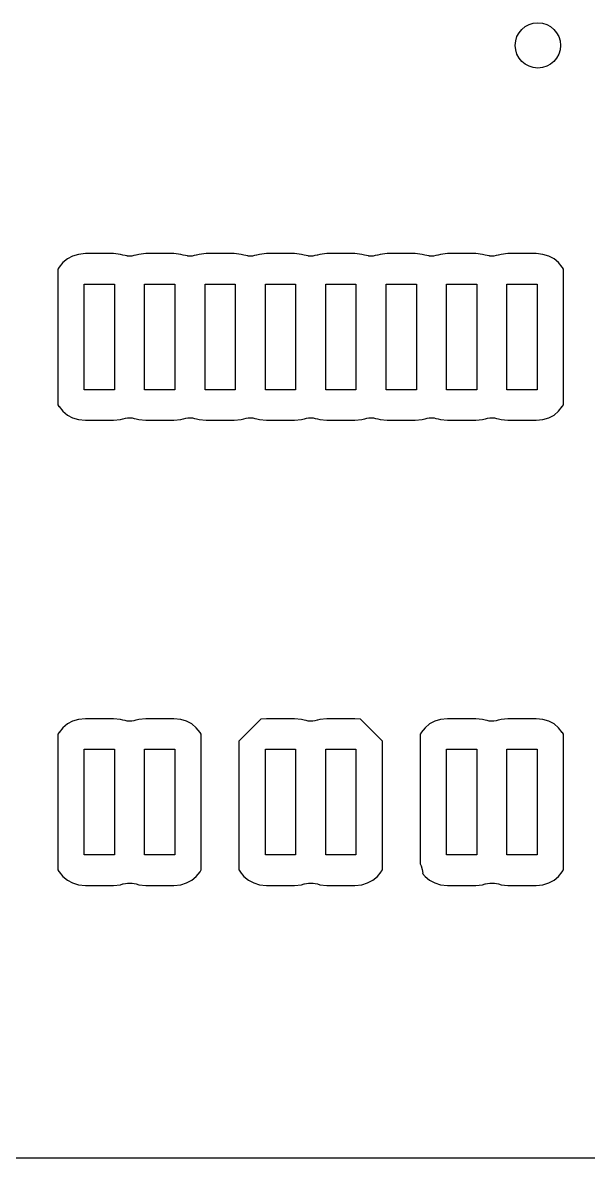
# Model space of a CAD drawing. Extents: x 86.1 to 155.4, y -71.6 to -29.3.
# Drawn here: x 111.52 to 115.27, y -71.5 to -63.99 of the extents above; entities that cross this region are included whole.
import ezdxf

# ---------------------------------------------------------------- set-up
doc = ezdxf.new("R2010")
doc.units = 0
doc.layers.add('BLACK', color=7, linetype='CONTINUOUS')

msp = doc.modelspace()

# ---------------------------------------------------------------- linework, layer by layer
at = {"layer": 'BLACK', "linetype": 'CONTINUOUS'}
for p, q in [((111.788, -65.5739), (111.763, -65.6044)), ((111.818, -65.5489), (111.788, -65.5739)), ((111.853, -65.5303), (111.818, -65.5489)), ((111.891, -65.5189), (111.853, -65.5303)), ((111.937, -65.5143), (111.891, -65.5189)), ((112.123, -65.5143), (111.937, -65.5143)), ((112.169, -65.5189), (112.123, -65.5143)), ((112.186, -65.5241), (112.169, -65.5189)), ((112.2, -65.5268), (112.186, -65.5241)), ((112.213, -65.5297), (112.2, -65.5268)), ((112.214, -65.5297), (112.213, -65.5297)), ((112.215, -65.5299), (112.214, -65.5297)), ((112.229, -65.5299), (112.215, -65.5299)), ((112.243, -65.53), (112.229, -65.5299)), ((112.244, -65.5299), (112.243, -65.53)), ((112.258, -65.5272), (112.244, -65.5299)), ((112.244, -65.5299), (112.244, -65.5299)), ((112.272, -65.5247), (112.258, -65.5272)), ((112.273, -65.5242), (112.272, -65.5247)), ((112.274, -65.5241), (112.273, -65.5242)), ((112.273, -65.5242), (112.273, -65.5242)), ((112.273, -65.5242), (112.273, -65.5242)), ((112.291, -65.5189), (112.274, -65.5241)), ((112.337, -65.5143), (112.291, -65.5189)), ((112.523, -65.5143), (112.337, -65.5143)), ((112.569, -65.5189), (112.523, -65.5143)), ((112.586, -65.5241), (112.569, -65.5189)), ((112.6, -65.5268), (112.586, -65.5241)), ((112.613, -65.5297), (112.6, -65.5268)), ((112.614, -65.5297), (112.613, -65.5297)), ((112.615, -65.5299), (112.614, -65.5297)), ((112.629, -65.5299), (112.615, -65.5299)), ((112.643, -65.53), (112.629, -65.5299)), ((112.644, -65.5299), (112.643, -65.53)), ((112.658, -65.5272), (112.644, -65.5299)), ((112.644, -65.5299), (112.644, -65.5299)), ((112.672, -65.5247), (112.658, -65.5272)), ((112.673, -65.5242), (112.672, -65.5247)), ((112.674, -65.5241), (112.673, -65.5242)), ((112.673, -65.5242), (112.673, -65.5242)), ((112.673, -65.5242), (112.673, -65.5242)), ((112.691, -65.5189), (112.674, -65.5241)), ((112.737, -65.5143), (112.691, -65.5189)), ((112.923, -65.5143), (112.737, -65.5143)), ((112.969, -65.5189), (112.923, -65.5143)), ((112.986, -65.5241), (112.969, -65.5189)), ((113, -65.5268), (112.986, -65.5241)), ((113.013, -65.5297), (113, -65.5268)), ((113.014, -65.5297), (113.013, -65.5297)), ((113.015, -65.5299), (113.014, -65.5297)), ((113.029, -65.5299), (113.015, -65.5299)), ((113.043, -65.53), (113.029, -65.5299)), ((113.044, -65.5299), (113.043, -65.53)), ((113.058, -65.5272), (113.044, -65.5299)), ((113.044, -65.5299), (113.044, -65.5299)), ((113.072, -65.5247), (113.058, -65.5272)), ((113.073, -65.5242), (113.072, -65.5247)), ((113.074, -65.5241), (113.073, -65.5242)), ((113.073, -65.5242), (113.073, -65.5242)), ((113.073, -65.5242), (113.073, -65.5242)), ((113.091, -65.5189), (113.074, -65.5241)), ((113.137, -65.5143), (113.091, -65.5189)), ((113.323, -65.5143), (113.137, -65.5143)), ((113.369, -65.5189), (113.323, -65.5143)), ((113.386, -65.5241), (113.369, -65.5189)), ((113.4, -65.5268), (113.386, -65.5241)), ((113.413, -65.5297), (113.4, -65.5268)), ((113.414, -65.5297), (113.413, -65.5297)), ((113.415, -65.5299), (113.414, -65.5297)), ((113.429, -65.5299), (113.415, -65.5299)), ((113.443, -65.53), (113.429, -65.5299)), ((113.444, -65.5299), (113.443, -65.53)), ((113.458, -65.5272), (113.444, -65.5299)), ((113.444, -65.5299), (113.444, -65.5299)), ((113.472, -65.5247), (113.458, -65.5272)), ((113.473, -65.5242), (113.472, -65.5247)), ((113.474, -65.5241), (113.473, -65.5242)), ((113.473, -65.5242), (113.473, -65.5242)), ((113.473, -65.5242), (113.473, -65.5242)), ((113.491, -65.5189), (113.474, -65.5241)), ((113.537, -65.5143), (113.491, -65.5189)), ((113.723, -65.5143), (113.537, -65.5143)), ((113.769, -65.5189), (113.723, -65.5143)), ((113.786, -65.5241), (113.769, -65.5189)), ((113.8, -65.5268), (113.786, -65.5241)), ((113.813, -65.5297), (113.8, -65.5268)), ((113.814, -65.5297), (113.813, -65.5297)), ((113.815, -65.5299), (113.814, -65.5297)), ((113.829, -65.5299), (113.815, -65.5299)), ((113.843, -65.53), (113.829, -65.5299)), ((113.844, -65.5299), (113.843, -65.53)), ((113.858, -65.5272), (113.844, -65.5299)), ((113.844, -65.5299), (113.844, -65.5299)), ((113.872, -65.5247), (113.858, -65.5272)), ((113.873, -65.5242), (113.872, -65.5247)), ((113.874, -65.5241), (113.873, -65.5242)), ((113.873, -65.5242), (113.873, -65.5242)), ((113.873, -65.5242), (113.873, -65.5242)), ((113.891, -65.5189), (113.874, -65.5241)), ((113.937, -65.5143), (113.891, -65.5189)), ((114.123, -65.5143), (113.937, -65.5143)), ((114.169, -65.5189), (114.123, -65.5143)), ((114.186, -65.5241), (114.169, -65.5189)), ((114.2, -65.5268), (114.186, -65.5241)), ((114.213, -65.5297), (114.2, -65.5268)), ((114.214, -65.5297), (114.213, -65.5297)), ((114.215, -65.5299), (114.214, -65.5297)), ((114.229, -65.5299), (114.215, -65.5299)), ((114.243, -65.53), (114.229, -65.5299)), ((114.244, -65.5299), (114.243, -65.53)), ((114.258, -65.5272), (114.244, -65.5299)), ((114.244, -65.5299), (114.244, -65.5299)), ((114.272, -65.5247), (114.258, -65.5272)), ((114.273, -65.5242), (114.272, -65.5247)), ((114.274, -65.5241), (114.273, -65.5242)), ((114.273, -65.5242), (114.273, -65.5242)), ((114.273, -65.5242), (114.273, -65.5242)), ((114.291, -65.5189), (114.274, -65.5241)), ((114.337, -65.5143), (114.291, -65.5189)), ((114.523, -65.5143), (114.337, -65.5143)), ((114.569, -65.5189), (114.523, -65.5143)), ((114.586, -65.5241), (114.569, -65.5189)), ((114.6, -65.5268), (114.586, -65.5241)), ((114.613, -65.5297), (114.6, -65.5268)), ((114.614, -65.5297), (114.613, -65.5297)), ((114.615, -65.5299), (114.614, -65.5297)), ((114.629, -65.5299), (114.615, -65.5299)), ((114.643, -65.53), (114.629, -65.5299)), ((114.644, -65.5299), (114.643, -65.53)), ((114.658, -65.5272), (114.644, -65.5299)), ((114.644, -65.5299), (114.644, -65.5299)), ((114.672, -65.5247), (114.658, -65.5272)), ((114.673, -65.5242), (114.672, -65.5247)), ((114.674, -65.5241), (114.673, -65.5242)), ((114.673, -65.5242), (114.673, -65.5242)), ((114.673, -65.5242), (114.673, -65.5242)), ((114.691, -65.5189), (114.674, -65.5241)), ((114.737, -65.5143), (114.691, -65.5189)), ((114.923, -65.5143), (114.737, -65.5143)), ((114.969, -65.5189), (114.923, -65.5143)), ((115.007, -65.5303), (114.969, -65.5189)), ((115.042, -65.5489), (115.007, -65.5303)), ((115.072, -65.5739), (115.042, -65.5489)), ((115.097, -65.6044), (115.072, -65.5739)), ((111.761, -65.6073), (111.755, -65.6165)), ((111.755, -65.6165), (111.755, -66.5156)), ((111.762, -65.6068), (111.761, -65.6073)), ((111.763, -65.6044), (111.762, -65.6055)), ((111.762, -65.6055), (111.762, -65.6067)), ((111.762, -65.6067), (111.762, -65.6068)), ((111.762, -65.6068), (111.762, -65.6068)), ((115.098, -65.6055), (115.097, -65.6044)), ((115.105, -65.6164), (115.098, -65.6055)), ((115.105, -66.5155), (115.105, -65.6164)), ((111.93, -66.416), (111.93, -65.716)), ((111.93, -65.716), (112.13, -65.716)), ((112.13, -65.716), (112.13, -66.416)), ((112.33, -66.416), (112.33, -65.716)), ((112.33, -65.716), (112.53, -65.716)), ((112.53, -65.716), (112.53, -66.416)), ((112.73, -66.416), (112.73, -65.716)), ((112.73, -65.716), (112.93, -65.716)), ((112.93, -65.716), (112.93, -66.416)), ((113.13, -66.416), (113.13, -65.716)), ((113.13, -65.716), (113.33, -65.716)), ((113.33, -65.716), (113.33, -66.416)), ((113.53, -66.416), (113.53, -65.716)), ((113.53, -65.716), (113.73, -65.716)), ((113.73, -65.716), (113.73, -66.416)), ((113.93, -66.416), (113.93, -65.716)), ((113.93, -65.716), (114.13, -65.716)), ((114.13, -65.716), (114.13, -66.416)), ((114.33, -66.416), (114.33, -65.716)), ((114.33, -65.716), (114.53, -65.716)), ((114.53, -65.716), (114.53, -66.416)), ((114.73, -66.416), (114.73, -65.716)), ((114.73, -65.716), (114.93, -65.716)), ((114.93, -65.716), (114.93, -66.416)), ((112.13, -66.416), (111.93, -66.416)), ((112.53, -66.416), (112.33, -66.416)), ((112.93, -66.416), (112.73, -66.416)), ((113.33, -66.416), (113.13, -66.416)), ((113.73, -66.416), (113.53, -66.416)), ((114.13, -66.416), (113.93, -66.416)), ((114.53, -66.416), (114.33, -66.416)), ((114.93, -66.416), (114.73, -66.416)), ((111.755, -66.5156), (111.762, -66.5265)), ((111.762, -66.5265), (111.763, -66.5276)), ((111.763, -66.5276), (111.788, -66.5581)), ((115.072, -66.5581), (115.097, -66.5276)), ((115.097, -66.5276), (115.098, -66.5265)), ((115.098, -66.5252), (115.099, -66.5247)), ((115.098, -66.5253), (115.098, -66.5252)), ((115.098, -66.5252), (115.098, -66.5252)), ((115.098, -66.5265), (115.098, -66.5253)), ((115.099, -66.5247), (115.105, -66.5155)), ((111.788, -66.5581), (111.818, -66.5831)), ((111.818, -66.5831), (111.853, -66.6017)), ((111.853, -66.6017), (111.891, -66.6131)), ((111.891, -66.6131), (111.937, -66.6177)), ((111.937, -66.6177), (112.123, -66.6177)), ((112.123, -66.6177), (112.169, -66.6131)), ((112.169, -66.6131), (112.186, -66.6079)), ((112.186, -66.6079), (112.187, -66.6078)), ((112.187, -66.6078), (112.188, -66.6073)), ((112.187, -66.6078), (112.187, -66.6078)), ((112.187, -66.6078), (112.187, -66.6078)), ((112.188, -66.6073), (112.202, -66.6048)), ((112.202, -66.6048), (112.216, -66.6021)), ((112.216, -66.6021), (112.217, -66.602)), ((112.216, -66.6021), (112.216, -66.6021)), ((112.217, -66.602), (112.231, -66.6021)), ((112.231, -66.6021), (112.245, -66.6021)), ((112.245, -66.6021), (112.246, -66.6023)), ((112.246, -66.6023), (112.247, -66.6023)), ((112.247, -66.6023), (112.26, -66.6052)), ((112.26, -66.6052), (112.274, -66.6079)), ((112.274, -66.6079), (112.291, -66.6131)), ((112.291, -66.6131), (112.337, -66.6177)), ((112.337, -66.6177), (112.523, -66.6177)), ((112.523, -66.6177), (112.569, -66.6131)), ((112.569, -66.6131), (112.586, -66.6079)), ((112.586, -66.6079), (112.587, -66.6078)), ((112.587, -66.6078), (112.588, -66.6073)), ((112.587, -66.6078), (112.587, -66.6078)), ((112.587, -66.6078), (112.587, -66.6078)), ((112.588, -66.6073), (112.602, -66.6048)), ((112.602, -66.6048), (112.616, -66.6021)), ((112.616, -66.6021), (112.617, -66.602)), ((112.616, -66.6021), (112.616, -66.6021)), ((112.617, -66.602), (112.631, -66.6021)), ((112.631, -66.6021), (112.645, -66.6021)), ((112.645, -66.6021), (112.646, -66.6023)), ((112.646, -66.6023), (112.647, -66.6023)), ((112.647, -66.6023), (112.66, -66.6052)), ((112.66, -66.6052), (112.674, -66.6079)), ((112.674, -66.6079), (112.691, -66.6131)), ((112.691, -66.6131), (112.737, -66.6177)), ((112.737, -66.6177), (112.923, -66.6177)), ((112.923, -66.6177), (112.969, -66.6131)), ((112.969, -66.6131), (112.986, -66.6079)), ((112.986, -66.6079), (112.987, -66.6078)), ((112.987, -66.6078), (112.988, -66.6073)), ((112.987, -66.6078), (112.987, -66.6078)), ((112.987, -66.6078), (112.987, -66.6078)), ((112.988, -66.6073), (113.002, -66.6048)), ((113.002, -66.6048), (113.016, -66.6021)), ((113.016, -66.6021), (113.017, -66.602)), ((113.016, -66.6021), (113.016, -66.6021)), ((113.017, -66.602), (113.031, -66.6021)), ((113.031, -66.6021), (113.045, -66.6021)), ((113.045, -66.6021), (113.046, -66.6023)), ((113.046, -66.6023), (113.047, -66.6023)), ((113.047, -66.6023), (113.06, -66.6052)), ((113.06, -66.6052), (113.074, -66.6079)), ((113.074, -66.6079), (113.091, -66.6131)), ((113.091, -66.6131), (113.137, -66.6177)), ((113.137, -66.6177), (113.323, -66.6177)), ((113.323, -66.6177), (113.369, -66.6131)), ((113.369, -66.6131), (113.386, -66.6079)), ((113.386, -66.6079), (113.387, -66.6078)), ((113.387, -66.6078), (113.388, -66.6073)), ((113.387, -66.6078), (113.387, -66.6078)), ((113.387, -66.6078), (113.387, -66.6078)), ((113.388, -66.6073), (113.402, -66.6048)), ((113.402, -66.6048), (113.416, -66.6021)), ((113.416, -66.6021), (113.417, -66.602)), ((113.416, -66.6021), (113.416, -66.6021)), ((113.417, -66.602), (113.431, -66.6021)), ((113.431, -66.6021), (113.445, -66.6021)), ((113.445, -66.6021), (113.446, -66.6023)), ((113.446, -66.6023), (113.447, -66.6023)), ((113.447, -66.6023), (113.46, -66.6052)), ((113.46, -66.6052), (113.474, -66.6079)), ((113.474, -66.6079), (113.491, -66.6131)), ((113.491, -66.6131), (113.537, -66.6177)), ((113.537, -66.6177), (113.723, -66.6177)), ((113.723, -66.6177), (113.769, -66.6131)), ((113.769, -66.6131), (113.786, -66.6079)), ((113.786, -66.6079), (113.787, -66.6078)), ((113.787, -66.6078), (113.788, -66.6073)), ((113.787, -66.6078), (113.787, -66.6078)), ((113.787, -66.6078), (113.787, -66.6078)), ((113.788, -66.6073), (113.802, -66.6048)), ((113.802, -66.6048), (113.816, -66.6021)), ((113.816, -66.6021), (113.817, -66.602)), ((113.816, -66.6021), (113.816, -66.6021)), ((113.817, -66.602), (113.831, -66.6021)), ((113.831, -66.6021), (113.845, -66.6021)), ((113.845, -66.6021), (113.846, -66.6023)), ((113.846, -66.6023), (113.847, -66.6023)), ((113.847, -66.6023), (113.86, -66.6052)), ((113.86, -66.6052), (113.874, -66.6079)), ((113.874, -66.6079), (113.891, -66.6131)), ((113.891, -66.6131), (113.937, -66.6177)), ((113.937, -66.6177), (114.123, -66.6177)), ((114.123, -66.6177), (114.169, -66.6131)), ((114.169, -66.6131), (114.186, -66.6079)), ((114.186, -66.6079), (114.187, -66.6078)), ((114.187, -66.6078), (114.188, -66.6073)), ((114.187, -66.6078), (114.187, -66.6078)), ((114.187, -66.6078), (114.187, -66.6078)), ((114.188, -66.6073), (114.202, -66.6048)), ((114.202, -66.6048), (114.216, -66.6021)), ((114.216, -66.6021), (114.217, -66.602)), ((114.216, -66.6021), (114.216, -66.6021)), ((114.217, -66.602), (114.231, -66.6021)), ((114.231, -66.6021), (114.245, -66.6021)), ((114.245, -66.6021), (114.246, -66.6023)), ((114.246, -66.6023), (114.247, -66.6023)), ((114.247, -66.6023), (114.26, -66.6052)), ((114.26, -66.6052), (114.274, -66.6079)), ((114.274, -66.6079), (114.291, -66.6131)), ((114.291, -66.6131), (114.337, -66.6177)), ((114.337, -66.6177), (114.523, -66.6177)), ((114.523, -66.6177), (114.569, -66.6131)), ((114.569, -66.6131), (114.586, -66.6079)), ((114.586, -66.6079), (114.587, -66.6078)), ((114.587, -66.6078), (114.588, -66.6073)), ((114.587, -66.6078), (114.587, -66.6078)), ((114.587, -66.6078), (114.587, -66.6078)), ((114.588, -66.6073), (114.602, -66.6048)), ((114.602, -66.6048), (114.616, -66.6021)), ((114.616, -66.6021), (114.617, -66.602)), ((114.616, -66.6021), (114.616, -66.6021)), ((114.617, -66.602), (114.631, -66.6021)), ((114.631, -66.6021), (114.645, -66.6021)), ((114.645, -66.6021), (114.646, -66.6023)), ((114.646, -66.6023), (114.647, -66.6023)), ((114.647, -66.6023), (114.66, -66.6052)), ((114.66, -66.6052), (114.674, -66.6079)), ((114.674, -66.6079), (114.691, -66.6131)), ((114.691, -66.6131), (114.737, -66.6177)), ((114.737, -66.6177), (114.923, -66.6177)), ((114.923, -66.6177), (114.969, -66.6131)), ((114.969, -66.6131), (115.007, -66.6017)), ((115.007, -66.6017), (115.042, -66.5831)), ((115.042, -66.5831), (115.072, -66.5581)), ((111.788, -68.6539), (111.763, -68.6844)), ((111.818, -68.6289), (111.788, -68.6539)), ((111.853, -68.6103), (111.818, -68.6289)), ((111.891, -68.5989), (111.853, -68.6103)), ((111.937, -68.5943), (111.891, -68.5989)), ((112.123, -68.5943), (111.937, -68.5943)), ((112.169, -68.5989), (112.123, -68.5943)), ((112.186, -68.6041), (112.169, -68.5989)), ((112.2, -68.6068), (112.186, -68.6041)), ((112.213, -68.6097), (112.2, -68.6068)), ((112.214, -68.6097), (112.213, -68.6097)), ((112.215, -68.6099), (112.214, -68.6097)), ((112.229, -68.6099), (112.215, -68.6099)), ((112.243, -68.61), (112.229, -68.6099)), ((112.244, -68.6099), (112.243, -68.61)), ((112.258, -68.6072), (112.244, -68.6099)), ((112.244, -68.6099), (112.244, -68.6099)), ((112.272, -68.6047), (112.258, -68.6072)), ((112.273, -68.6042), (112.272, -68.6047)), ((112.274, -68.6041), (112.273, -68.6042)), ((112.273, -68.6042), (112.273, -68.6042)), ((112.273, -68.6042), (112.273, -68.6042)), ((112.291, -68.5989), (112.274, -68.6041)), ((112.337, -68.5943), (112.291, -68.5989)), ((112.523, -68.5943), (112.337, -68.5943)), ((112.569, -68.5989), (112.523, -68.5943)), ((112.607, -68.6103), (112.569, -68.5989)), ((112.642, -68.6289), (112.607, -68.6103)), ((112.672, -68.6539), (112.642, -68.6289)), ((112.697, -68.6844), (112.672, -68.6539)), ((113.1, -68.598), (112.955, -68.7428)), ((113.137, -68.5943), (113.1, -68.598)), ((113.323, -68.5943), (113.137, -68.5943)), ((113.369, -68.5989), (113.323, -68.5943)), ((113.386, -68.6041), (113.369, -68.5989)), ((113.4, -68.6068), (113.386, -68.6041)), ((113.413, -68.6097), (113.4, -68.6068)), ((113.414, -68.6097), (113.413, -68.6097)), ((113.415, -68.6099), (113.414, -68.6097)), ((113.429, -68.6099), (113.415, -68.6099)), ((113.443, -68.61), (113.429, -68.6099)), ((113.444, -68.6099), (113.443, -68.61)), ((113.458, -68.6072), (113.444, -68.6099)), ((113.444, -68.6099), (113.444, -68.6099)), ((113.472, -68.6047), (113.458, -68.6072)), ((113.473, -68.6042), (113.472, -68.6047)), ((113.474, -68.6041), (113.473, -68.6042)), ((113.473, -68.6042), (113.473, -68.6042)), ((113.473, -68.6042), (113.473, -68.6042)), ((113.491, -68.5989), (113.474, -68.6041)), ((113.537, -68.5943), (113.491, -68.5989)), ((113.723, -68.5943), (113.537, -68.5943)), ((113.76, -68.598), (113.723, -68.5943)), ((113.905, -68.7428), (113.76, -68.598)), ((114.188, -68.6539), (114.163, -68.6844)), ((114.218, -68.6289), (114.188, -68.6539)), ((114.253, -68.6103), (114.218, -68.6289)), ((114.291, -68.5989), (114.253, -68.6103)), ((114.337, -68.5943), (114.291, -68.5989)), ((114.523, -68.5943), (114.337, -68.5943)), ((114.569, -68.5989), (114.523, -68.5943)), ((114.586, -68.6041), (114.569, -68.5989)), ((114.6, -68.6068), (114.586, -68.6041)), ((114.613, -68.6097), (114.6, -68.6068)), ((114.614, -68.6097), (114.613, -68.6097)), ((114.615, -68.6099), (114.614, -68.6097)), ((114.629, -68.6099), (114.615, -68.6099)), ((114.643, -68.61), (114.629, -68.6099)), ((114.644, -68.6099), (114.643, -68.61)), ((114.658, -68.6072), (114.644, -68.6099)), ((114.644, -68.6099), (114.644, -68.6099)), ((114.672, -68.6047), (114.658, -68.6072)), ((114.673, -68.6042), (114.672, -68.6047)), ((114.674, -68.6041), (114.673, -68.6042)), ((114.673, -68.6042), (114.673, -68.6042)), ((114.673, -68.6042), (114.673, -68.6042)), ((114.691, -68.5989), (114.674, -68.6041)), ((114.737, -68.5943), (114.691, -68.5989)), ((114.923, -68.5943), (114.737, -68.5943)), ((114.969, -68.5989), (114.923, -68.5943)), ((115.007, -68.6103), (114.969, -68.5989)), ((115.042, -68.6289), (115.007, -68.6103)), ((115.072, -68.6539), (115.042, -68.6289)), ((115.097, -68.6844), (115.072, -68.6539)), ((111.761, -68.6873), (111.755, -68.6965)), ((111.755, -68.6965), (111.755, -69.5956)), ((111.762, -68.6868), (111.761, -68.6873)), ((111.763, -68.6844), (111.762, -68.6855)), ((111.762, -68.6855), (111.762, -68.6867)), ((111.762, -68.6867), (111.762, -68.6868)), ((111.762, -68.6868), (111.762, -68.6868)), ((112.698, -68.6855), (112.697, -68.6844)), ((112.705, -68.6963), (112.698, -68.6855)), ((112.705, -68.6971), (112.705, -68.6963)), ((112.705, -69.1399), (112.705, -68.6971)), ((114.161, -68.6873), (114.155, -68.6964)), ((114.155, -68.6964), (114.155, -68.6971)), ((114.155, -68.6971), (114.155, -69.5558)), ((114.162, -68.6868), (114.161, -68.6873)), ((114.163, -68.6844), (114.162, -68.6855)), ((114.162, -68.6855), (114.162, -68.6867)), ((114.162, -68.6867), (114.162, -68.6868)), ((114.162, -68.6868), (114.162, -68.6868)), ((115.098, -68.6855), (115.097, -68.6844)), ((115.105, -68.6964), (115.098, -68.6855)), ((115.105, -69.1399), (115.105, -68.6964)), ((111.93, -69.496), (111.93, -68.796)), ((111.93, -68.796), (112.13, -68.796)), ((112.13, -68.796), (112.13, -69.496)), ((112.33, -69.496), (112.33, -68.796)), ((112.33, -68.796), (112.53, -68.796)), ((112.53, -68.796), (112.53, -69.496)), ((112.955, -68.7428), (112.955, -69.5956)), ((113.13, -69.496), (113.13, -68.796)), ((113.13, -68.796), (113.33, -68.796)), ((113.33, -68.796), (113.33, -69.496)), ((113.53, -69.496), (113.53, -68.796)), ((113.53, -68.796), (113.73, -68.796)), ((113.73, -68.796), (113.73, -69.496)), ((113.905, -69.1399), (113.905, -68.7428)), ((114.33, -69.496), (114.33, -68.796)), ((114.33, -68.796), (114.53, -68.796)), ((114.53, -68.796), (114.53, -69.496)), ((114.73, -69.496), (114.73, -68.796)), ((114.73, -68.796), (114.93, -68.796)), ((114.93, -68.796), (114.93, -69.496)), ((112.705, -69.5955), (112.705, -69.1399)), ((113.905, -69.5949), (113.905, -69.1399)), ((113.905, -69.1399), (113.905, -69.1399)), ((115.105, -69.5955), (115.105, -69.1399)), ((115.105, -69.1399), (115.105, -69.1399)), ((112.13, -69.496), (111.93, -69.496)), ((112.53, -69.496), (112.33, -69.496)), ((113.33, -69.496), (113.13, -69.496)), ((113.73, -69.496), (113.53, -69.496)), ((114.155, -69.5558), (114.162, -69.5689)), ((114.53, -69.496), (114.33, -69.496)), ((114.93, -69.496), (114.73, -69.496)), ((111.755, -69.5956), (111.762, -69.6065)), ((111.762, -69.6065), (111.763, -69.6076)), ((111.763, -69.6076), (111.788, -69.6381)), ((112.672, -69.6381), (112.697, -69.6076)), ((112.697, -69.6076), (112.698, -69.6065)), ((112.698, -69.6052), (112.699, -69.6047)), ((112.698, -69.6053), (112.698, -69.6052)), ((112.698, -69.6052), (112.698, -69.6052)), ((112.698, -69.6065), (112.698, -69.6053)), ((112.699, -69.6047), (112.705, -69.5955)), ((112.955, -69.5956), (112.962, -69.6065)), ((112.962, -69.6065), (112.963, -69.6076)), ((112.963, -69.6076), (112.988, -69.6381)), ((113.872, -69.6381), (113.897, -69.6076)), ((113.897, -69.6076), (113.898, -69.6065)), ((113.898, -69.6052), (113.899, -69.6047)), ((113.898, -69.6053), (113.898, -69.6052)), ((113.898, -69.6052), (113.898, -69.6052)), ((113.898, -69.6065), (113.898, -69.6053)), ((113.899, -69.6047), (113.905, -69.5956)), ((113.905, -69.5956), (113.905, -69.5949)), ((114.162, -69.5689), (114.169, -69.5925)), ((114.169, -69.5925), (114.172, -69.617)), ((114.172, -69.617), (114.171, -69.6181)), ((114.171, -69.6181), (114.188, -69.6381)), ((115.072, -69.6381), (115.097, -69.6076)), ((115.097, -69.6076), (115.098, -69.6065)), ((115.098, -69.6052), (115.099, -69.6047)), ((115.098, -69.6053), (115.098, -69.6052)), ((115.098, -69.6052), (115.098, -69.6052)), ((115.098, -69.6065), (115.098, -69.6053)), ((115.099, -69.6047), (115.105, -69.5955)), ((111.788, -69.6381), (111.818, -69.6631)), ((111.818, -69.6631), (111.853, -69.6817)), ((111.853, -69.6817), (111.891, -69.6931)), ((111.891, -69.6931), (111.937, -69.6977)), ((111.937, -69.6977), (112.123, -69.6977)), ((112.123, -69.6977), (112.169, -69.6931)), ((112.169, -69.6931), (112.186, -69.6879)), ((112.186, -69.6879), (112.187, -69.6878)), ((112.187, -69.6878), (112.188, -69.6873)), ((112.187, -69.6878), (112.187, -69.6878)), ((112.187, -69.6878), (112.187, -69.6878)), ((112.188, -69.6873), (112.202, -69.6848)), ((112.202, -69.6848), (112.216, -69.6821)), ((112.216, -69.6821), (112.217, -69.682)), ((112.216, -69.6821), (112.216, -69.6821)), ((112.217, -69.682), (112.231, -69.6821)), ((112.231, -69.6821), (112.245, -69.6821)), ((112.245, -69.6821), (112.246, -69.6823)), ((112.246, -69.6823), (112.247, -69.6823)), ((112.247, -69.6823), (112.26, -69.6852)), ((112.26, -69.6852), (112.274, -69.6879)), ((112.274, -69.6879), (112.291, -69.6931)), ((112.291, -69.6931), (112.337, -69.6977)), ((112.337, -69.6977), (112.523, -69.6977)), ((112.523, -69.6977), (112.569, -69.6931)), ((112.569, -69.6931), (112.607, -69.6817)), ((112.607, -69.6817), (112.642, -69.6631)), ((112.642, -69.6631), (112.672, -69.6381)), ((112.988, -69.6381), (113.018, -69.6631)), ((113.018, -69.6631), (113.053, -69.6817)), ((113.053, -69.6817), (113.091, -69.6931)), ((113.091, -69.6931), (113.137, -69.6977)), ((113.137, -69.6977), (113.323, -69.6977)), ((113.323, -69.6977), (113.369, -69.6931)), ((113.369, -69.6931), (113.386, -69.6879)), ((113.386, -69.6879), (113.387, -69.6878)), ((113.387, -69.6878), (113.388, -69.6873)), ((113.387, -69.6878), (113.387, -69.6878)), ((113.387, -69.6878), (113.387, -69.6878)), ((113.388, -69.6873), (113.402, -69.6848)), ((113.402, -69.6848), (113.416, -69.6821)), ((113.416, -69.6821), (113.417, -69.682)), ((113.416, -69.6821), (113.416, -69.6821)), ((113.417, -69.682), (113.431, -69.6821)), ((113.431, -69.6821), (113.445, -69.6821)), ((113.445, -69.6821), (113.446, -69.6823)), ((113.446, -69.6823), (113.447, -69.6823)), ((113.447, -69.6823), (113.46, -69.6852)), ((113.46, -69.6852), (113.474, -69.6879)), ((113.474, -69.6879), (113.491, -69.6931)), ((113.491, -69.6931), (113.537, -69.6977)), ((113.537, -69.6977), (113.723, -69.6977)), ((113.723, -69.6977), (113.769, -69.6931)), ((113.769, -69.6931), (113.807, -69.6817)), ((113.807, -69.6817), (113.842, -69.6631)), ((113.842, -69.6631), (113.872, -69.6381)), ((114.188, -69.6381), (114.218, -69.6631)), ((114.218, -69.6631), (114.253, -69.6817)), ((114.253, -69.6817), (114.291, -69.6931)), ((114.291, -69.6931), (114.337, -69.6977)), ((114.337, -69.6977), (114.523, -69.6977)), ((114.523, -69.6977), (114.569, -69.6931)), ((114.569, -69.6931), (114.586, -69.6879)), ((114.586, -69.6879), (114.587, -69.6878)), ((114.587, -69.6878), (114.588, -69.6873)), ((114.587, -69.6878), (114.587, -69.6878)), ((114.587, -69.6878), (114.587, -69.6878)), ((114.588, -69.6873), (114.602, -69.6848)), ((114.602, -69.6848), (114.616, -69.6821)), ((114.616, -69.6821), (114.617, -69.682)), ((114.616, -69.6821), (114.616, -69.6821)), ((114.617, -69.682), (114.631, -69.6821)), ((114.631, -69.6821), (114.645, -69.6821)), ((114.645, -69.6821), (114.646, -69.6823)), ((114.646, -69.6823), (114.647, -69.6823)), ((114.647, -69.6823), (114.66, -69.6852)), ((114.66, -69.6852), (114.674, -69.6879)), ((114.674, -69.6879), (114.691, -69.6931)), ((114.691, -69.6931), (114.737, -69.6977)), ((114.737, -69.6977), (114.923, -69.6977)), ((114.923, -69.6977), (114.969, -69.6931)), ((114.969, -69.6931), (115.007, -69.6817)), ((115.007, -69.6817), (115.042, -69.6631)), ((115.042, -69.6631), (115.072, -69.6381)), ((128.71, -71.505), (86.26, -71.505))]:
    msp.add_line(p, q, dxfattribs=at)
at = {"layer": 'BLACK'}
msp.add_circle((114.935, -64.135), 0.15, dxfattribs=at)

doc.saveas('drawing.dxf')
